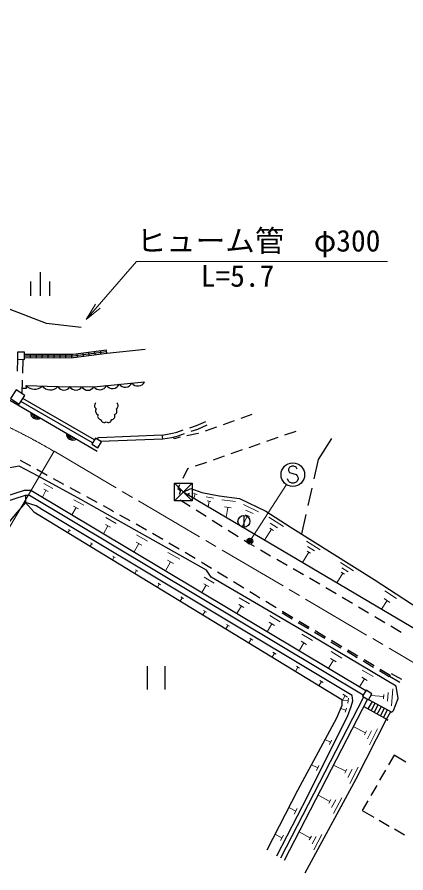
# Model space of a CAD drawing. Units: millimetres, scale not verified. Extents: x 40000 to 680000, y 20000 to 380000.
# Drawn here: x 467364 to 500277, y 246340 to 318828 of the extents above; entities that cross this region are included whole.
import ezdxf
from ezdxf.enums import TextEntityAlignment as Align

# ---------------------------------------------------------------- set-up
doc = ezdxf.new("R2010")
doc.units = ezdxf.units.MM
doc.header["$LTSCALE"] = 1000
doc.header["$PDMODE"] = 32
doc.header["$PDSIZE"] = 500
doc.linetypes.add('CHAIN', pattern=[18.5, 12, -1.5, 3.5, -1.5])
for name, color, linetype, lineweight in [('M-BGD', 7, 'Continuous', 25), ('M-BMK', 2, 'CHAIN', 13), ('M-BMK-SRVR', 3, 'Continuous', 25), ('M-STR-HTXT', 7, 'Continuous', 13), ('M-STR-STRC', 7, 'Continuous', 25)]:
    doc.layers.add(name, color=color, linetype=linetype, lineweight=lineweight)
doc.styles.add('ＭＳ ゴシック', font='')
doc.styles.get('ＭＳ ゴシック').set_extended_font_data('MS Gothic')

# ---------------------------------------------------------------- blocks, each defined once
blk = doc.blocks.new('open_arrow')
at = {"color": 0, "linetype": 'Continuous', "lineweight": -2}
blk.add_lwpolyline([(7.5, 1.25), (0, 0), (7.5, -1.25)], dxfattribs=at)

msp = doc.modelspace()

# ---------------------------------------------------------------- linework, layer by layer
at = {"layer": 'M-BGD'}
for p, q in [((469303, 297221), (469303, 295221)), ((468503, 296421), (468503, 295221)), ((470103, 296421), (470103, 295221)), ((468496, 289954), (468500, 290254)), ((468996, 289955), (469000, 290255)), ((469496, 289956), (469500, 290256)), ((469996, 289957), (470000, 290257)), ((470496, 289958), (470500, 290258)), ((470996, 289959), (471000, 290259)), ((471497, 289960), (471500, 290260)), ((471997, 289961), (472000, 290261)), ((472484, 290007), (472446, 290304)), ((472980, 290070), (472942, 290368)), ((473476, 290133), (473438, 290431)), ((473972, 290197), (473934, 290494)), ((474467, 290260), (474430, 290557)), ((474963, 290323), (474926, 290621)), ((478206, 290660), (474963, 290323)), ((467397, 289843), (467372, 288826)), ((467847, 289838), (467819, 288680)), ((467804, 288080), (467775, 286923)), ((466739, 286392), (474139, 282059)), ((473916, 283028), (467856, 286532)), ((473750, 282754), (467682, 286263)), ((487248, 285160), (486306, 284825)), ((481999, 284050), (482545, 284234)), ((482545, 284234), (483331, 284577)), ((482661, 283935), (483459, 284284)), ((485740, 284624), (484798, 284289)), ((474287, 283227), (479651, 283432)), ((479638, 283429), (480369, 283547)), ((479689, 283113), (479651, 283432)), ((480369, 283547), (480908, 283683)), ((480884, 283676), (481430, 283859)), ((480986, 283372), (481539, 283558)), ((482705, 283545), (481742, 283370)), ((482108, 283749), (482661, 283935)), ((482725, 283552), (482705, 283545)), ((484233, 284088), (483291, 283753)), ((490948, 283735), (490003, 283407)), ((474287, 283227), (474076, 283096)), ((474384, 282910), (479689, 283113)), ((479689, 283113), (480434, 283233)), ((480434, 283233), (480986, 283372)), ((480661, 283115), (480606, 283255)), ((481156, 283242), (480661, 283115)), ((489436, 283210), (488491, 282883)), ((492873, 281347), (494002, 283129)), ((486413, 282162), (485468, 281834)), ((487925, 282686), (486980, 282358)), ((467629, 281308), (468502, 280821)), ((484901, 281637), (483956, 281310)), ((492509, 279711), (492873, 281347)), ((481799, 280561), (481385, 279744)), ((481878, 280589), (481799, 280561)), ((483390, 281113), (482445, 280785)), ((469026, 280529), (469898, 280043)), ((469898, 280043), (469900, 280042)), ((470426, 279754), (471304, 279275)), ((480683, 277841), (480683, 279341)), ((480683, 279341), (482183, 279341)), ((480683, 279341), (482183, 277841)), ((482183, 279341), (480683, 277841)), ((481114, 279208), (480957, 278898)), ((482183, 279341), (482183, 277841)), ((471831, 278988), (472708, 278510)), ((472708, 278510), (472709, 278509)), ((480957, 278898), (481202, 278735)), ((481202, 278735), (481093, 278394)), ((522375, 254371), (481433, 278591)), ((492008, 277466), (492335, 278930)), ((468772, 276929), (468069, 277717)), ((473234, 278219), (474110, 277736)), ((482183, 277841), (480683, 277841)), ((481170, 277939), (482015, 277405)), ((474635, 277447), (475347, 277054)), ((475347, 277054), (475511, 276963)), ((482522, 277084), (483367, 276549)), ((476035, 276672), (476910, 276187)), ((483874, 276229), (484719, 275694)), ((486564, 276618), (486564, 275618)), ((491470, 275048), (491834, 276685)), ((477434, 275896), (478309, 275411)), ((478834, 275120), (479695, 274612)), ((485226, 275373), (486072, 274839)), ((480212, 274307), (481073, 273799)), ((486579, 274518), (487024, 274237)), ((487024, 274237), (487435, 274002)), ((481590, 273494), (482451, 272986)), ((487956, 273704), (488824, 273209)), ((482968, 272681), (483042, 272637)), ((483042, 272637), (483821, 272159)), ((489345, 272911), (490214, 272415)), ((484332, 271845), (485184, 271322)), ((490735, 272118), (491603, 271622)), ((492124, 271324), (492993, 270829)), ((485696, 271008), (486548, 270485)), ((493510, 270525), (494370, 270014)), ((487059, 270171), (487561, 269863)), ((487561, 269863), (487914, 269652)), ((494885, 269707), (495745, 269196)), ((488429, 269344), (489287, 268831)), ((489796, 268379), (490655, 267868)), ((489802, 268523), (489856, 268491)), ((489856, 268491), (489862, 268490)), ((489862, 268490), (490716, 267983)), ((496260, 268889), (497120, 268378)), ((491171, 267561), (492031, 267050)), ((491232, 267676), (492091, 267165)), ((497636, 268071), (498495, 267560)), ((492607, 266858), (493466, 266347)), ((499011, 267254), (499871, 266744)), ((492546, 266743), (493406, 266232)), ((493982, 266041), (494842, 265529)), ((493922, 265925), (494781, 265414)), ((495297, 265108), (496156, 264597)), ((495357, 265223), (496217, 264712)), ((478368, 263864), (478368, 261864)), ((479868, 263864), (479868, 261864)), ((496672, 264290), (497532, 263779)), ((496733, 264405), (497592, 263894)), ((498047, 263472), (498874, 262980)), ((498108, 263587), (498940, 263092)), ((499041, 263240), (499907, 262741)), ((498940, 263092), (498874, 262980)), ((498901, 262997), (499767, 262498)), ((496696, 261233), (489657, 247577)), ((497033, 261059), (489985, 247384)), ((497115, 261027), (499094, 259943)), ((496704, 260420), (498744, 259302)), ((497413, 260864), (497062, 260223)), ((497325, 260079), (497676, 260720)), ((497589, 259935), (497939, 260575)), ((497852, 259791), (498202, 260431)), ((498115, 259647), (498465, 260287)), ((498378, 259503), (498729, 260143)), ((498641, 259359), (498992, 259999)), ((499236, 260084), (499094, 259943)), ((499278, 256301), (498806, 255481)), ((500267, 255731), (499278, 256301)), ((498556, 255048), (498057, 254181)), ((497807, 253748), (497308, 252882)), ((491101, 253321), (488493, 248261)), ((491939, 252828), (489331, 247768)), ((497058, 252449), (496585, 251629)), ((496585, 251629), (497574, 251059)), ((498007, 250809), (498873, 250310)), ((499307, 250060), (500173, 249560))]:
    msp.add_line(p, q, dxfattribs=at)
for points in [[(472777, 292525), (469854, 292862), (466410, 294195), (461475, 302303)], [(474963, 290323), (472124, 289961), (467996, 289953)], [(474944, 290472), (472115, 290111), (467998, 290103)], [(474926, 290621), (472105, 290261), (468000, 290253)], [(468140, 287625), (470820, 287530), (473860, 287518), (478145, 287934)], [(467786, 287397), (468146, 287411), (468140, 287625)], [(499236, 260084), (499633, 261120), (499459, 262156), (492294, 266414), (483787, 271383), (483397, 271981), (472759, 277958), (469155, 279948), (467548, 280792), (466257, 280569), (465599, 280219), (464252, 280708), (463558, 281251)], [(465599, 277998), (468001, 278752), (468526, 278758), (496874, 261785)], [(481433, 278591), (482081, 278887), (483006, 278564), (484459, 278287), (486179, 278040), (488416, 276977), (490492, 275666), (497589, 271182), (500741, 269139), (522382, 256247), (525067, 256832), (528362, 257599)], [(468070, 278322), (468069, 277717), (467212, 276687), (466448, 275764), (460601, 264661)], [(465327, 277461), (468070, 278322), (468409, 278327), (496653, 261416)], [(491939, 252828), (495325, 259580), (495639, 260446), (495776, 260908), (495729, 261356), (469522, 277093), (468968, 277435), (468069, 277717)], [(468772, 276929), (494841, 261024), (494868, 260509), (494401, 259441), (491101, 253321)], [(491759, 246340), (496080, 254315), (498631, 259357), (498749, 259283)]]:
    msp.add_lwpolyline(points, dxfattribs=at)
for points in [[(468002, 290435), (467403, 290442), (467396, 289843), (467995, 289836)], [(468010, 286771), (467275, 287246), (466799, 286510), (467535, 286035)], [(474494, 282844), (473989, 283149), (473683, 282643), (474189, 282338)], [(496903, 261816), (496598, 261312), (497102, 261007), (497407, 261511)]]:
    msp.add_lwpolyline(points, close=True, dxfattribs=at)
msp.add_circle((486564, 276118), 500, dxfattribs=at)
for centre, radius, start, end in [((476506, 288110), 633, 217.27467, 333.81948), ((477577, 288214), 633, 217.27467, 333.81948), ((468831, 288200), 899, 219.74561, 316.18375), ((470171, 288152), 899, 219.74561, 316.18375), ((471328, 287806), 578, 208.52589, 331.04688), ((472341, 287802), 578, 208.52589, 331.04688), ((473354, 287798), 578, 208.52589, 331.04688), ((474363, 287901), 633, 217.27467, 333.81948), ((475435, 288006), 633, 217.27467, 333.81948), ((474228, 285916), 316, 132.94543, 238.47576), ((474348, 285460), 341, 146.7295, 246.66898), ((475478, 285460), 341, 293.33102, 33.2705), ((475598, 285916), 316, 301.52424, 47.05457), ((469064, 285340), 567, 177.72066, 301.57568), ((469064, 285340), 453, 185.68005, 293.61629), ((469064, 285340), 340, 201.30542, 277.99092), ((474458, 285022), 275, 152.96914, 271.04163), ((475368, 285022), 275, 268.95837, 27.03086), ((474750, 284787), 290, 187.79699, 304.27803), ((475078, 284782), 287, 234.92625, 352.99873), ((472084, 283571), 567, 177.72066, 301.57568), ((472084, 283571), 453, 185.68005, 293.61629), ((472084, 283571), 340, 201.30542, 277.99092)]:
    msp.add_arc(centre, radius, start, end, dxfattribs=at)
at = {"layer": 'M-BMK'}
for p, q in [((470487, 282049), (475747, 278956)), ((476265, 278652), (477127, 278145)), ((477644, 277841), (482816, 274800)), ((483333, 274496), (484195, 273989)), ((484713, 273685), (489885, 270643)), ((490402, 270339), (491264, 269833)), ((491781, 269528), (496953, 266487)), ((497471, 266183), (498333, 265676)), ((498850, 265372), (504022, 262331))]:
    msp.add_line(p, q, dxfattribs=at)
msp.add_arc((442610, 234637), 55000, 59.54576, 73.22254, dxfattribs=at)
at = {"layer": 'M-BMK-SRVR'}
msp.add_circle((506084, 325947), 7493, dxfattribs=at)
at = {"layer": 'M-STR-HTXT'}
for p, q in [((470487, 282049), (455281, 256188)), ((469635, 279315), (470385, 278908)), ((487068, 274436), (490165, 279232)), ((469806, 278737), (469501, 278175)), ((469619, 278839), (469994, 278635)), ((481805, 278431), (481958, 278501)), ((481882, 278466), (481969, 278275)), ((482296, 278494), (482594, 278390)), ((482445, 278442), (482315, 278070)), ((472176, 277942), (473005, 277476)), ((483365, 278190), (483988, 278072)), ((483462, 277849), (483773, 277790)), ((483617, 277819), (483528, 277352)), ((484706, 277949), (485848, 277785)), ((472358, 277294), (472009, 276673)), ((472151, 277411), (472565, 277178)), ((484909, 277337), (485480, 277255)), ((485195, 277296), (485072, 276439)), ((486532, 277540), (487805, 276935)), ((486699, 277071), (487336, 276768)), ((474862, 276433), (475751, 275933)), ((486866, 276601), (486412, 275646)), ((486707, 276677), (487025, 276525)), ((488675, 276459), (489913, 275677)), ((475057, 275739), (474682, 275072)), ((474834, 275864), (475279, 275614)), ((488748, 275546), (489058, 275351)), ((488789, 275954), (489408, 275563)), ((471791, 275381), (471662, 275166)), ((471705, 275433), (471877, 275329)), ((477465, 274970), (478412, 274438)), ((488903, 275448), (488316, 274520)), ((473678, 274248), (473541, 274019)), ((473586, 274303), (473769, 274193)), ((477672, 274231), (477274, 273521)), ((477436, 274364), (477909, 274098)), ((491854, 274451), (493019, 273715)), ((480126, 273475), (481132, 272910)), ((492068, 273500), (491516, 272627)), ((491923, 273592), (492214, 273408)), ((491961, 273975), (492543, 273607)), ((475575, 273108), (475430, 272866)), ((475479, 273166), (475672, 273050)), ((480346, 272689), (479922, 271935)), ((480095, 272831), (480598, 272548)), ((494743, 272625), (495841, 271932)), ((477483, 271963), (477330, 271707)), ((477381, 272024), (477586, 271901)), ((494844, 272177), (495393, 271831)), ((483205, 271375), (484042, 270886)), ((494945, 271730), (494425, 270906)), ((494808, 271816), (495082, 271643)), ((479402, 270810), (479241, 270542)), ((479295, 270875), (479510, 270746)), ((483379, 270712), (483013, 270084)), ((483170, 270834), (483589, 270590)), ((481219, 269719), (481445, 269584)), ((498507, 270230), (499497, 269588)), ((481332, 269652), (481162, 269369)), ((486351, 268959), (485973, 268312)), ((486136, 269085), (486567, 268833)), ((486172, 269642), (487035, 269138)), ((498681, 269414), (498201, 268672)), ((498434, 269575), (498929, 269254)), ((483272, 268486), (483095, 268190)), ((483154, 268557), (483391, 268415)), ((488713, 267564), (489156, 267306)), ((488751, 268136), (489636, 267619)), ((485223, 267315), (485038, 267005)), ((485100, 267389), (485347, 267240)), ((488935, 267435), (488547, 266771)), ((487186, 266136), (486992, 265813)), ((487056, 266214), (487315, 266059)), ((491468, 266554), (492373, 266016)), ((491651, 265832), (491248, 265154)), ((491425, 265967), (491877, 265698)), ((489159, 264951), (488956, 264614)), ((489024, 265032), (489294, 264870)), ((493953, 265079), (494865, 264537)), ((494138, 264352), (493731, 263667)), ((493909, 264487), (494366, 264216)), ((491143, 263760), (490932, 263409)), ((491003, 263844), (491284, 263675)), ((496581, 263517), (497501, 262970)), ((493139, 262561), (492919, 262196)), ((492993, 262649), (493285, 262474)), ((496768, 262784), (496358, 262094)), ((496538, 262920), (496998, 262647)), ((499174, 261941), (499064, 260496)), ((495385, 260930), (494843, 260984)), ((495145, 261356), (494849, 260863)), ((494948, 261475), (495342, 261238)), ((495407, 261147), (495364, 260713)), ((498397, 261273), (497313, 261356)), ((498410, 261454), (498383, 261093)), ((498785, 261607), (498730, 260885)), ((495200, 260115), (494765, 260273)), ((495263, 260289), (495137, 259941)), ((496853, 258208), (495824, 258729)), ((496939, 258380), (496766, 258037)), ((497369, 258378), (497022, 257692)), ((497885, 258547), (497192, 257176)), ((493896, 257400), (493428, 257635)), ((493990, 257587), (493802, 257213)), ((492812, 255237), (492279, 255505)), ((492919, 255450), (492705, 255024)), ((495195, 254949), (494155, 255475)), ((496238, 255292), (495537, 253906)), ((495283, 255123), (495107, 254776)), ((495717, 255121), (495366, 254428)), ((493836, 252386), (492841, 252925)), ((493926, 252552), (493746, 252220)), ((494347, 252538), (493988, 251874)), ((494859, 252690), (494140, 251363)), ((490949, 251563), (490354, 251870)), ((491072, 251801), (490826, 251324)), ((489787, 249308), (489192, 249615)), ((489910, 249546), (489665, 249070)), ((492190, 249287), (491233, 249805)), ((492276, 249446), (492103, 249127)), ((492681, 249433), (492336, 248795)), ((493173, 249579), (492482, 248303))]:
    msp.add_line(p, q, dxfattribs=at)
msp.add_lwpolyline([(473217, 293204), (477485, 298122), (498735, 298122)], dxfattribs=at)
at = {"layer": 'M-STR-STRC'}
for p, q in [((490435, 280709), (490344, 280527)), ((490617, 280800), (490435, 280709)), ((490798, 280800), (490617, 280800)), ((490980, 280709), (490798, 280800)), ((491071, 280527), (490980, 280709)), ((490344, 280527), (490344, 280436)), ((490344, 280436), (490435, 280254)), ((490435, 280254), (490980, 280072)), ((490980, 280072), (491071, 279982)), ((491071, 279982), (491162, 279800)), ((490344, 279527), (490253, 279709)), ((490435, 279436), (490344, 279527)), ((490617, 279345), (490435, 279436)), ((490798, 279345), (490617, 279345)), ((490980, 279436), (490798, 279345)), ((491071, 279527), (490980, 279436)), ((491162, 279709), (491071, 279527)), ((491162, 279800), (491162, 279709))]:
    msp.add_line(p, q, dxfattribs=at)
for centre, radius in [((490708, 280072), 1000), ((487068, 274436), 150), ((487068, 274436), 120), ((487068, 274436), 90), ((487068, 274436), 60), ((487068, 274436), 30), ((487068, 274436), 20)]:
    msp.add_circle(centre, radius, dxfattribs=at)
msp.add_point((487068, 274436), dxfattribs=at)

# ---------------------------------------------------------------- block references
at = {"layer": 'M-STR-HTXT', "xscale": 200, "yscale": 200, "rotation": 49}
msp.add_blockref('open_arrow', (473217, 293204), dxfattribs=at)

# ---------------------------------------------------------------- texts
at = {"layer": 'M-STR-HTXT', "style": 'ＭＳ ゴシック'}
msp.add_text('ヒューム管\u3000φ300', height=1833, dxfattribs=at).set_placement((477485, 298422), align=Align.BOTTOM_LEFT)
msp.add_text('L=5.7', height=1833, dxfattribs=at).set_placement((486023, 297822), align=Align.TOP_CENTER)

doc.saveas('drawing.dxf')
